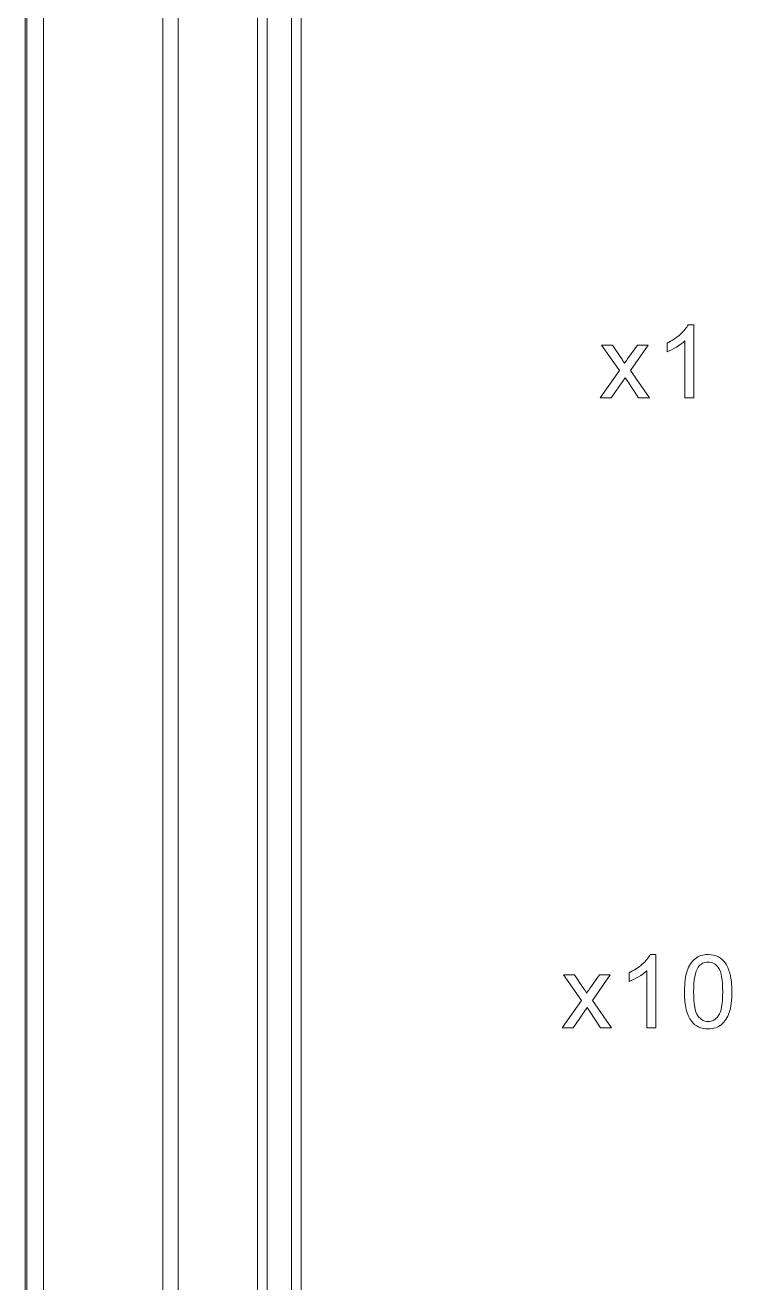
# Model space of a CAD drawing. Header units: millimetres. Extents: x 33157 to 59611, y -29750 to 1750.
# Drawn here: x 53729.31 to 53743.91, y 403.17 to 429.13 of the extents above; entities that cross this region are included whole.
import ezdxf

# ---------------------------------------------------------------- set-up
doc = ezdxf.new("R2010")
doc.units = ezdxf.units.MM
doc.layers.get('0').update_dxf_attribs({"lineweight": 18})

msp = doc.modelspace()

# ---------------------------------------------------------------- linework, layer by layer
at = {"lineweight": 9}
for p, q in [((53729.313, 478.445), (53729.313, 379.945)), ((53729.351, 477.781), (53729.351, 380.609)), ((53729.693, 477.781), (53729.693, 380.609)), ((53732.159, 473.464), (53732.159, 384.925)), ((53732.475, 473.464), (53732.475, 384.925)), ((53734.113, 473.195), (53734.113, 385.195)), ((53734.313, 473.195), (53734.313, 385.195)), ((53734.813, 473.195), (53734.813, 385.195)), ((53735.013, 473.195), (53735.013, 385.195))]:
    msp.add_line(p, q, dxfattribs=at)
for points, knots in [([(53743.126, 421.44), (53743.126, 421.44), (53742.941, 421.44), (53742.941, 421.44), (53742.941, 421.44), (53742.941, 422.617), (53742.941, 422.617), (53742.897, 422.574), (53742.838, 422.532), (53742.766, 422.489), (53742.694, 422.447), (53742.629, 422.415), (53742.572, 422.394), (53742.572, 422.394), (53742.572, 422.573), (53742.572, 422.573), (53742.675, 422.621), (53742.765, 422.68), (53742.843, 422.749), (53742.92, 422.818), (53742.975, 422.885), (53743.007, 422.95), (53743.007, 422.95), (53743.126, 422.95), (53743.126, 422.95), (53743.126, 422.95), (53743.126, 421.44), (53743.126, 421.44)], [0, 0, 0, 0, 137673.006525, 137673.006525, 137673.006525, 275346.013051, 275346.013051, 275346.013051, 413019.019576, 413019.019576, 413019.019576, 550692.026102, 550692.026102, 550692.026102, 688365.032627, 688365.032627, 688365.032627, 826038.039152, 826038.039152, 826038.039152, 963711.045678, 963711.045678, 963711.045678, 1101384.052203, 1101384.052203, 1101384.052203, 1239057.058729, 1239057.058729, 1239057.058729, 1239057.058729]), ([(53741.191, 421.44), (53741.191, 421.44), (53741.589, 422.005), (53741.589, 422.005), (53741.589, 422.005), (53741.22, 422.53), (53741.22, 422.53), (53741.22, 422.53), (53741.447, 422.53), (53741.447, 422.53), (53741.447, 422.53), (53741.62, 422.273), (53741.62, 422.273), (53741.651, 422.224), (53741.677, 422.185), (53741.694, 422.154), (53741.726, 422.198), (53741.753, 422.238), (53741.778, 422.273), (53741.778, 422.273), (53741.959, 422.53), (53741.959, 422.53), (53741.959, 422.53), (53742.185, 422.53), (53742.185, 422.53), (53742.185, 422.53), (53741.815, 422.005), (53741.815, 422.005), (53741.815, 422.005), (53742.209, 421.44), (53742.209, 421.44), (53742.209, 421.44), (53741.985, 421.44), (53741.985, 421.44), (53741.985, 421.44), (53741.759, 421.776), (53741.759, 421.776), (53741.759, 421.776), (53741.708, 421.857), (53741.708, 421.857), (53741.708, 421.857), (53741.417, 421.44), (53741.417, 421.44), (53741.417, 421.44), (53741.191, 421.44), (53741.191, 421.44)], [0, 0, 0, 0, 134295.423356, 134295.423356, 134295.423356, 268590.846712, 268590.846712, 268590.846712, 402886.270069, 402886.270069, 402886.270069, 537181.693425, 537181.693425, 537181.693425, 671477.116781, 671477.116781, 671477.116781, 805772.540137, 805772.540137, 805772.540137, 940067.963494, 940067.963494, 940067.963494, 1074363.38685, 1074363.38685, 1074363.38685, 1208658.810206, 1208658.810206, 1208658.810206, 1342954.233562, 1342954.233562, 1342954.233562, 1477249.656919, 1477249.656919, 1477249.656919, 1611545.080275, 1611545.080275, 1611545.080275, 1745840.503631, 1745840.503631, 1745840.503631, 1880135.926987, 1880135.926987, 1880135.926987, 2014431.350344, 2014431.350344, 2014431.350344, 2014431.350344]), ([(53742.341, 408.44), (53742.341, 408.44), (53742.156, 408.44), (53742.156, 408.44), (53742.156, 408.44), (53742.156, 409.617), (53742.156, 409.617), (53742.112, 409.574), (53742.053, 409.532), (53741.981, 409.489), (53741.909, 409.447), (53741.844, 409.415), (53741.787, 409.394), (53741.787, 409.394), (53741.787, 409.573), (53741.787, 409.573), (53741.89, 409.621), (53741.98, 409.68), (53742.058, 409.749), (53742.135, 409.818), (53742.19, 409.885), (53742.222, 409.95), (53742.222, 409.95), (53742.341, 409.95), (53742.341, 409.95), (53742.341, 409.95), (53742.341, 408.44), (53742.341, 408.44)], [0, 0, 0, 0, 137686.799369, 137686.799369, 137686.799369, 275373.598738, 275373.598738, 275373.598738, 413060.398107, 413060.398107, 413060.398107, 550747.197477, 550747.197477, 550747.197477, 688433.996846, 688433.996846, 688433.996846, 826120.796215, 826120.796215, 826120.796215, 963807.595584, 963807.595584, 963807.595584, 1101494.394953, 1101494.394953, 1101494.394953, 1239181.194322, 1239181.194322, 1239181.194322, 1239181.194322]), ([(53742.933, 409.182), (53742.933, 409.359), (53742.951, 409.503), (53742.987, 409.611), (53743.024, 409.72), (53743.078, 409.804), (53743.15, 409.862), (53743.222, 409.921), (53743.313, 409.95), (53743.422, 409.95), (53743.502, 409.95), (53743.573, 409.934), (53743.634, 409.901), (53743.695, 409.868), (53743.746, 409.822), (53743.785, 409.76), (53743.824, 409.7), (53743.855, 409.625), (53743.877, 409.537), (53743.9, 409.449), (53743.911, 409.331), (53743.911, 409.182), (53743.911, 409.006), (53743.893, 408.863), (53743.857, 408.755), (53743.821, 408.646), (53743.767, 408.562), (53743.694, 408.503), (53743.623, 408.445), (53743.532, 408.415), (53743.422, 408.415), (53743.277, 408.415), (53743.164, 408.467), (53743.081, 408.57), (53742.982, 408.696), (53742.933, 408.9), (53742.933, 409.182)], [0, 0, 0, 0, 135564.806253, 135564.806253, 135564.806253, 271129.612506, 271129.612506, 271129.612506, 406694.418759, 406694.418759, 406694.418759, 542259.225012, 542259.225012, 542259.225012, 677824.031265, 677824.031265, 677824.031265, 813388.837518, 813388.837518, 813388.837518, 948953.643771, 948953.643771, 948953.643771, 1084518.450024, 1084518.450024, 1084518.450024, 1220083.256277, 1220083.256277, 1220083.256277, 1355648.06253, 1355648.06253, 1355648.06253, 1491212.868783, 1491212.868783, 1491212.868783, 1626777.675035, 1626777.675035, 1626777.675035, 1626777.675035]), ([(53743.122, 409.181), (53743.122, 408.934), (53743.15, 408.77), (53743.208, 408.688), (53743.266, 408.607), (53743.337, 408.566), (53743.422, 408.566), (53743.507, 408.566), (53743.578, 408.607), (53743.636, 408.689), (53743.693, 408.771), (53743.722, 408.935), (53743.722, 409.181), (53743.722, 409.429), (53743.693, 409.593), (53743.636, 409.674), (53743.578, 409.756), (53743.506, 409.796), (53743.42, 409.796), (53743.335, 409.796), (53743.267, 409.76), (53743.216, 409.689), (53743.153, 409.597), (53743.122, 409.428), (53743.122, 409.181)], [0, 0, 0, 0, 138720.230421, 138720.230421, 138720.230421, 277440.460842, 277440.460842, 277440.460842, 416160.691262, 416160.691262, 416160.691262, 554880.921683, 554880.921683, 554880.921683, 693601.152104, 693601.152104, 693601.152104, 832321.382525, 832321.382525, 832321.382525, 971041.612945, 971041.612945, 971041.612945, 1109761.843366, 1109761.843366, 1109761.843366, 1109761.843366]), ([(53740.406, 408.44), (53740.406, 408.44), (53740.804, 409.005), (53740.804, 409.005), (53740.804, 409.005), (53740.435, 409.53), (53740.435, 409.53), (53740.435, 409.53), (53740.662, 409.53), (53740.662, 409.53), (53740.662, 409.53), (53740.835, 409.273), (53740.835, 409.273), (53740.867, 409.224), (53740.892, 409.185), (53740.91, 409.154), (53740.941, 409.198), (53740.968, 409.238), (53740.993, 409.273), (53740.993, 409.273), (53741.174, 409.53), (53741.174, 409.53), (53741.174, 409.53), (53741.4, 409.53), (53741.4, 409.53), (53741.4, 409.53), (53741.03, 409.005), (53741.03, 409.005), (53741.03, 409.005), (53741.424, 408.44), (53741.424, 408.44), (53741.424, 408.44), (53741.2, 408.44), (53741.2, 408.44), (53741.2, 408.44), (53740.974, 408.776), (53740.974, 408.776), (53740.974, 408.776), (53740.923, 408.857), (53740.923, 408.857), (53740.923, 408.857), (53740.632, 408.44), (53740.632, 408.44), (53740.632, 408.44), (53740.406, 408.44), (53740.406, 408.44)], [0, 0, 0, 0, 134309.149204, 134309.149204, 134309.149204, 268618.298408, 268618.298408, 268618.298408, 402927.447612, 402927.447612, 402927.447612, 537236.596816, 537236.596816, 537236.596816, 671545.74602, 671545.74602, 671545.74602, 805854.895224, 805854.895224, 805854.895224, 940164.044428, 940164.044428, 940164.044428, 1074473.193632, 1074473.193632, 1074473.193632, 1208782.342836, 1208782.342836, 1208782.342836, 1343091.49204, 1343091.49204, 1343091.49204, 1477400.641245, 1477400.641245, 1477400.641245, 1611709.790449, 1611709.790449, 1611709.790449, 1746018.939653, 1746018.939653, 1746018.939653, 1880328.088857, 1880328.088857, 1880328.088857, 2014637.238061, 2014637.238061, 2014637.238061, 2014637.238061])]:
    msp.add_open_spline(points, degree=3, knots=knots)

doc.saveas('drawing.dxf')
